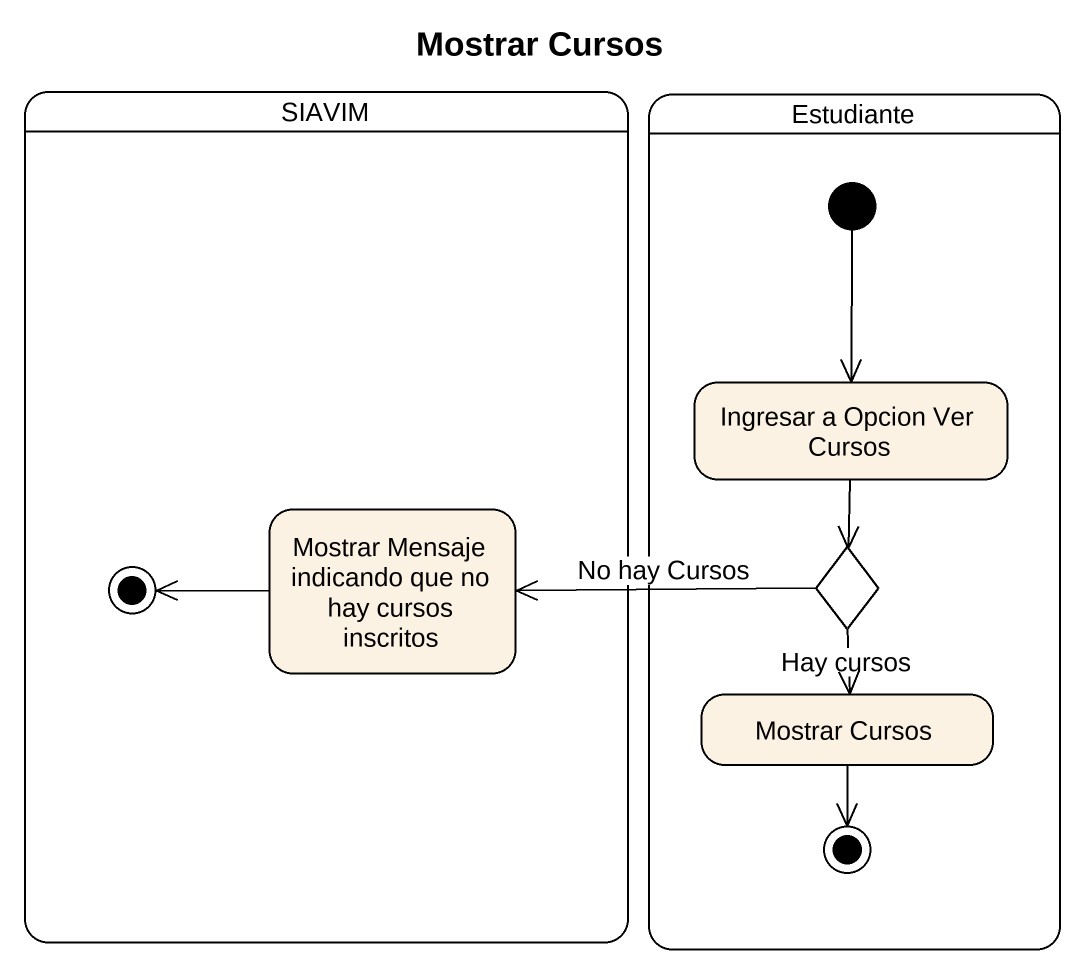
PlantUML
@startuml
title Mostrar Cursos
hide empty description
state SIAVIM {
  state "Mostrar Mensaje indicando que no hay cursos inscritos" as Mostrar_Mensaje_indicando
  Mostrar_Mensaje_indicando -left-> [*]
}
state Estudiante {
  state "Ingresar a Opcion Ver Cursos" as Ingresar_a_Opcion_Ver_Cursos
  state choice1 <<choice>>
  state "Mostrar Cursos" as Mostrar_Cursos
  [*] --> Ingresar_a_Opcion_Ver_Cursos
  Mostrar_Cursos --> [*]
}
Ingresar_a_Opcion_Ver_Cursos --> choice1
choice1 -left-> Mostrar_Mensaje_indicando : No hay Cursos
choice1 --> Mostrar_Cursos : Hay cursos
@enduml
